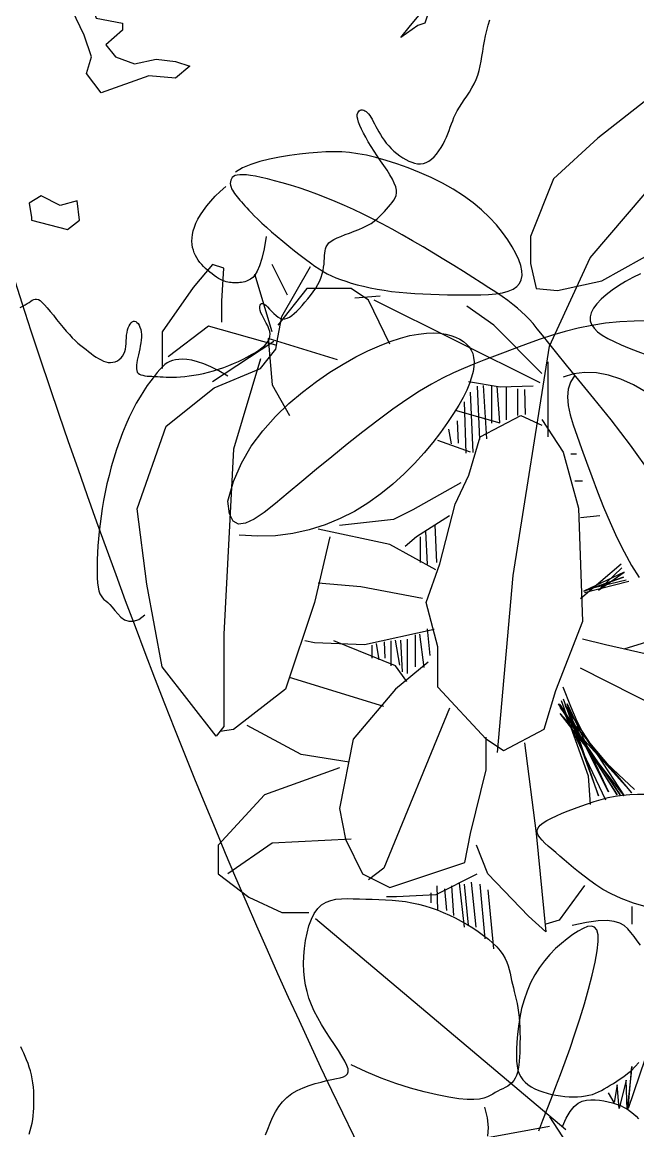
# Model space of a CAD drawing. Header units: metres. Extents: x 10 to 239, y 2 to 253.
# Drawn here: x 95.51 to 98.95, y 47.15 to 53.35 of the extents above; entities that cross this region are included whole.
import ezdxf

# ---------------------------------------------------------------- set-up
doc = ezdxf.new("R2010")
doc.units = ezdxf.units.M
doc.header["$MEASUREMENT"] = 0
doc.layers.add('1', color=7, linetype='Continuous')
doc.layers.add('cot200', color=9, linetype='Continuous')
doc.layers.add('bloques ARBOLES', color=7, linetype='Continuous', true_color=0xb8d897)

# ---------------------------------------------------------------- blocks, each defined once
blk = doc.blocks.new('ARB5')
for points in [[(955, 3367), (926, 3351), (899, 3335), (874, 3319), (852, 3305), (832, 3291), (814, 3280), (796, 3271), (779, 3266), (762, 3266), (742, 3272), (721, 3284), (696, 3305), (668, 3334), (636, 3370), (601, 3412), (565, 3457), (527, 3505), (489, 3553), (451, 3601), (413, 3645), (376, 3685), (341, 3722), (307, 3755), (274, 3785), (241, 3813), (210, 3838), (179, 3863), (148, 3886), (119, 3909), (89, 3930), (60, 3951), (31, 3969), (2, 3985), (-26, 3998), (-55, 4008), (-83, 4014), (-111, 4015), (-139, 4012), (-166, 4005), (-191, 3994), (-214, 3979), (-235, 3961), (-253, 3939), (-267, 3914), (-278, 3886), (-285, 3856), (-290, 3824), (-293, 3790), (-295, 3757), (-298, 3723), (-300, 3690), (-305, 3659), (-311, 3630), (-319, 3604), (-329, 3581), (-341, 3561), (-353, 3545), (-367, 3534), (-380, 3528), (-394, 3527), (-409, 3531), (-422, 3541), (-435, 3556), (-447, 3575), (-457, 3597), (-466, 3623), (-471, 3652), (-475, 3683), (-475, 3715), (-473, 3750), (-468, 3784), (-462, 3820), (-455, 3855), (-448, 3890), (-440, 3924), (-432, 3957), (-426, 3988), (-420, 4017), (-417, 4044), (-415, 4068), (-416, 4091), (-420, 4110), (-426, 4127), (-437, 4141), (-451, 4152), (-469, 4160), (-490, 4166), (-514, 4171), (-541, 4174), (-569, 4176), (-599, 4177), (-631, 4179), (-663, 4181), (-696, 4183), (-731, 4185), (-768, 4187), (-807, 4187), (-848, 4187), (-891, 4186), (-937, 4184), (-987, 4179), (-1039, 4173), (-1093, 4165), (-1149, 4155), (-1207, 4143), (-1266, 4128), (-1326, 4112), (-1386, 4094), (-1446, 4073), (-1506, 4051), (-1564, 4027), (-1621, 4002), (-1675, 3976), (-1727, 3949), (-1776, 3922), (-1820, 3895), (-1860, 3869), (-1896, 3843), (-1927, 3817), (-1952, 3790), (-1972, 3763), (-1986, 3736), (-1993, 3708), (-1995, 3678), (-1990, 3647), (-1980, 3616), (-1966, 3583), (-1949, 3551), (-1932, 3519), (-1915, 3487), (-1899, 3457), (-1886, 3428), (-1878, 3400), (-1874, 3376), (-1873, 3354), (-1877, 3337), (-1884, 3324), (-1894, 3317), (-1908, 3317), (-1924, 3324), (-1943, 3338), (-1964, 3358), (-1987, 3383), (-2012, 3409), (-2038, 3435), (-2064, 3459), (-2091, 3480), (-2118, 3494), (-2144, 3501), (-2170, 3500), (-2197, 3493), (-2223, 3479), (-2251, 3460), (-2279, 3436), (-2309, 3408), (-2340, 3376), (-2372, 3341), (-2406, 3303), (-2439, 3263), (-2472, 3222), (-2504, 3179), (-2533, 3136), (-2559, 3093), (-2580, 3050), (-2597, 3008), (-2610, 2967), (-2620, 2927), (-2626, 2888), (-2631, 2852), (-2633, 2817), (-2635, 2783), (-2637, 2752), (-2639, 2723), (-2643, 2696), (-2649, 2671), (-2658, 2647), (-2671, 2625), (-2689, 2603), (-2714, 2583), (-2746, 2563), (-2785, 2544), (-2830, 2525), (-2880, 2505), (-2933, 2486), (-2988, 2465), (-3042, 2444), (-3094, 2422), (-3142, 2398), (-3186, 2372), (-3224, 2345), (-3259, 2317), (-3290, 2288), (-3319, 2260), (-3345, 2231), (-3369, 2203), (-3392, 2176), (-3415, 2150), (-3436, 2124), (-3455, 2098), (-3470, 2072), (-3481, 2043), (-3487, 2012), (-3486, 1978), (-3477, 1939), (-3461, 1896), (-3438, 1849), (-3408, 1799), (-3375, 1745), (-3338, 1690), (-3299, 1633), (-3260, 1576), (-3222, 1519), (-3186, 1463), (-3153, 1408), (-3123, 1355), (-3096, 1305), (-3072, 1258), (-3053, 1215), (-3039, 1176), (-3029, 1141), (-3024, 1112), (-3024, 1088), (-3029, 1068), (-3036, 1053), (-3046, 1042), (-3058, 1035), (-3071, 1032), (-3085, 1032), (-3100, 1036), (-3114, 1042), (-3128, 1051), (-3142, 1064), (-3156, 1079), (-3170, 1097), (-3185, 1118), (-3199, 1141), (-3213, 1167), (-3228, 1195), (-3243, 1226), (-3259, 1257), (-3277, 1290), (-3296, 1324), (-3317, 1358), (-3340, 1391), (-3366, 1425), (-3395, 1457), (-3425, 1489), (-3457, 1519), (-3491, 1547), (-3525, 1573), (-3560, 1597), (-3595, 1618), (-3631, 1636), (-3666, 1650), (-3701, 1661), (-3736, 1667), (-3770, 1668), (-3804, 1663), (-3837, 1653), (-3869, 1637), (-3901, 1614), (-3931, 1586), (-3960, 1553), (-3987, 1517), (-4013, 1477), (-4036, 1436), (-4058, 1395), (-4077, 1354), (-4093, 1314), (-4108, 1274), (-4122, 1236), (-4135, 1198), (-4150, 1160), (-4165, 1121), (-4183, 1082), (-4204, 1042), (-4229, 1000), (-4257, 958), (-4287, 914), (-4317, 868), (-4347, 821), (-4376, 773), (-4403, 724), (-4426, 673), (-4445, 621), (-4461, 568), (-4474, 513), (-4485, 457), (-4494, 400), (-4504, 341), (-4514, 281), (-4525, 220), (-4539, 157), (-4554, 94), (-4570, 30), (-4587, -33)], [(-2940, -4400), (-2954, -4443), (-2966, -4486), (-2975, -4528), (-2982, -4571), (-2987, -4615), (-2991, -4661), (-2994, -4707), (-2996, -4756), (-2997, -4805), (-2996, -4855), (-2994, -4905), (-2990, -4955), (-2985, -5004), (-2977, -5053), (-2967, -5100), (-2955, -5146), (-2942, -5190), (-2927, -5233), (-2911, -5275), (-2894, -5316), (-2877, -5355), (-2859, -5393), (-2841, -5429)]]:
    blk.add_lwpolyline(points)
for points in [[(824, 2332), (399, 2445), (257, 2332), (285, 2105), (484, 2162), (710, 2048), (852, 2133), (824, 2303)], [(-564, 631), (2, 829), (172, 602), (115, 404), (200, 149), (484, -446), (314, -418), (144, -305), (59, -50), (-253, 7), (-253, 92), (-55, 262), (-168, 404), (-394, 489), (-649, 432), (-876, 461), (-1046, 517), (-876, 659)], [(-3907, -248), (-3822, 7), (-3737, 36), (-3539, 177), (-3652, 36), (-3794, -135), (-3624, -333), (-3737, -361)]]:
    blk.add_lwpolyline(points, close=True)
blk = doc.blocks.new('A$C6F4E7DED')
for p, q in [((1171.5, 2134), (1251.4, 2071.3)), ((1262.8, 1894.6), (1111.6, 2071.3)), ((1251.4, 2071.3), (1317, 2011.5)), ((1618.7, 2050.1), (1630.4, 2051.1)), ((1630.4, 2051.1), (1642, 2051.4)), ((1642, 2051.4), (1653.8, 2051.1)), ((1653.8, 2051.1), (1666, 2050.4)), ((1548.8, 2033.5), (1564.8, 2038.6)), ((1564.8, 2038.6), (1579.9, 2042.8)), ((1579.9, 2042.8), (1593.7, 2046.1)), ((1593.7, 2046.1), (1606.5, 2048.5)), ((1606.5, 2048.5), (1618.7, 2050.1)), ((1666, 2050.4), (1679, 2049.2)), ((1679, 2049.2), (1692.9, 2047.7)), ((1692.9, 2047.7), (1707.5, 2045.8)), ((1707.5, 2045.8), (1722.4, 2043.4)), ((1722.4, 2043.4), (1737.1, 2040.4)), ((1737.1, 2040.4), (1751.4, 2036.8)), ((1751.4, 2036.8), (1764.8, 2032.5)), ((1498.1, 2013.2), (1515.2, 2020.8)), ((1515.2, 2020.8), (1532.2, 2027.5)), ((1532.2, 2027.5), (1548.8, 2033.5)), ((1764.8, 2032.5), (1777, 2027.4)), ((1777, 2027.4), (1787.6, 2021.4)), ((1317, 2011.5), (1351.2, 1926)), ((1465.3, 1995.9), (1481.4, 2004.9)), ((1481.4, 2004.9), (1498.1, 2013.2)), ((1693.5, 1997.8), (1706.2, 2001.8)), ((1706.2, 2001.8), (1718.3, 2005.3)), ((1718.3, 2005.3), (1729.6, 2008.5)), ((1729.6, 2008.5), (1740.1, 2011.1)), ((1740.1, 2011.1), (1749.6, 2013.3)), ((1749.6, 2013.3), (1757.9, 2015.1)), ((1757.9, 2015.1), (1765.2, 2016.3)), ((1765.2, 2016.3), (1771.4, 2017.1)), ((1771.4, 2017.1), (1776.8, 2017.4)), ((1776.8, 2017.4), (1781.3, 2017.4)), ((1781.3, 2017.4), (1785, 2016.9)), ((1785, 2016.9), (1788, 2016)), ((1788, 2016), (1790.5, 2014.8)), ((1790.5, 2014.8), (1792.3, 2013.2)), ((1792.3, 2013.2), (1793.7, 2011.3)), ((1793.7, 2011.3), (1794.6, 2009.1)), ((1794.9, 2001.8), (1794.2, 1999.2)), ((1794.6, 2009.1), (1795.1, 2006.8)), ((1795.2, 2004.3), (1794.9, 2001.8)), ((1795.1, 2006.8), (1795.2, 2004.3)), ((1436.1, 1976), (1450.1, 1986.3)), ((1450.1, 1986.3), (1465.3, 1995.9)), ((1653.5, 1983.4), (1667.1, 1988.6)), ((1667.1, 1988.6), (1680.4, 1993.4)), ((1680.4, 1993.4), (1693.5, 1997.8)), ((1787.2, 1987.2), (1785.2, 1984.8)), ((1789, 1989.5), (1787.2, 1987.2)), ((1790.7, 1991.9), (1789, 1989.5)), ((1792.1, 1994.3), (1790.7, 1991.9)), ((1793.3, 1996.7), (1792.1, 1994.3)), ((1794.2, 1999.2), (1793.3, 1996.7)), ((1810, 1992.7), (1801.9, 2000.1)), ((1817.4, 1985.4), (1810, 1992.7)), ((1824, 1978.3), (1817.4, 1985.4)), ((1423.3, 1965.3), (1436.1, 1976)), ((1612.7, 1965.7), (1626.4, 1972)), ((1626.4, 1972), (1640, 1977.9)), ((1640, 1977.9), (1653.5, 1983.4)), ((1773.7, 1971.5), (1770.9, 1968.3)), ((1776.2, 1974.5), (1773.7, 1971.5)), ((1778.6, 1977.2), (1776.2, 1974.5)), ((1780.9, 1979.9), (1778.6, 1977.2)), ((1783.1, 1982.4), (1780.9, 1979.9)), ((1785.2, 1984.8), (1783.1, 1982.4)), ((1829.9, 1971.4), (1824, 1978.3)), ((1835, 1964.6), (1829.9, 1971.4)), ((1401.5, 1943.2), (1411.8, 1954.3)), ((1411.8, 1954.3), (1423.3, 1965.3)), ((1584.8, 1952), (1598.8, 1959.1)), ((1598.8, 1959.1), (1612.7, 1965.7)), ((1759.7, 1956.4), (1754.6, 1951.5)), ((1764, 1960.8), (1759.7, 1956.4)), ((1767.7, 1964.8), (1764, 1960.8)), ((1770.9, 1968.3), (1767.7, 1964.8)), ((1839.4, 1958.1), (1835, 1964.6)), ((1843.1, 1951.8), (1839.4, 1958.1)), ((1392.5, 1932.1), (1401.5, 1943.2)), ((1540.9, 1928.3), (1555.8, 1936.7)), ((1555.8, 1936.7), (1570.5, 1944.5)), ((1570.5, 1944.5), (1584.8, 1952)), ((1741.7, 1939.7), (1734.1, 1933)), ((1748.6, 1945.9), (1741.7, 1939.7)), ((1754.6, 1951.5), (1748.6, 1945.9)), ((1846.1, 1945.7), (1843.1, 1951.8)), ((1848.4, 1939.8), (1846.1, 1945.7)), ((1850.1, 1934.2), (1848.4, 1939.8)), ((1245.7, 1860.4), (1123, 1928.8)), ((1351.2, 1926), (1351.2, 1886.1)), ((1378, 1910.7), (1384.6, 1921.2)), ((1384.6, 1921.2), (1392.5, 1932.1)), ((1525.6, 1919.6), (1540.9, 1928.3)), ((1725.9, 1926), (1717.4, 1918.9)), ((1734.1, 1933), (1725.9, 1926)), ((1742, 1926), (1745.2, 1907.8)), ((1851.3, 1928.9), (1850.1, 1934.2)), ((1851.9, 1923.8), (1851.3, 1928.9)), ((1852, 1918.9), (1851.9, 1923.8)), ((1372.6, 1900.8), (1378, 1910.7)), ((1494.5, 1901.3), (1510, 1910.5)), ((1510, 1910.5), (1525.6, 1919.6)), ((1700.1, 1904.8), (1691.8, 1898.3)), ((1708.7, 1911.8), (1700.1, 1904.8)), ((1717.4, 1918.9), (1708.7, 1911.8)), ((1745.2, 1907.8), (1748.6, 1893.5)), ((1848.5, 1901.6), (1849.9, 1905.6)), ((1849.9, 1905.6), (1851, 1909.8)), ((1851, 1909.8), (1851.7, 1914.2)), ((1851.7, 1914.2), (1852, 1918.9)), ((1322.7, 1763.5), (1262.8, 1894.6)), ((1365.4, 1883), (1368.4, 1891.5)), ((1368.4, 1891.5), (1372.6, 1900.8)), ((1464.3, 1882.9), (1479.2, 1892)), ((1479.2, 1892), (1494.5, 1901.3)), ((1676.8, 1886.9), (1670.2, 1882.1)), ((1684, 1892.2), (1676.8, 1886.9)), ((1691.8, 1898.3), (1684, 1892.2)), ((1748.6, 1893.5), (1752, 1882.6)), ((1837.6, 1884.4), (1840.2, 1887.5)), ((1840.2, 1887.5), (1842.6, 1890.8)), ((1842.6, 1890.8), (1844.8, 1894.2)), ((1844.8, 1894.2), (1846.8, 1897.8)), ((1846.8, 1897.8), (1848.5, 1901.6)), ((1188.1, 1870.5), (1199.5, 1865.1)), ((1351.2, 1886.1), (1342.6, 1849)), ((1363.5, 1868.2), (1363.8, 1875.2)), ((1363.8, 1875.2), (1365.4, 1883)), ((1436.5, 1865.5), (1450, 1874)), ((1450, 1874), (1464.3, 1882.9)), ((1651.8, 1870.9), (1645.7, 1867.8)), ((1657.9, 1874.2), (1651.8, 1870.9)), ((1663.9, 1878), (1657.9, 1874.2)), ((1670.2, 1882.1), (1663.9, 1878)), ((1719.1, 1807.7), (1676.4, 1881.8)), ((1710.6, 1839), (1733.4, 1884.6)), ((1733.4, 1784.9), (1759.1, 1870.4)), ((1752, 1882.6), (1755.4, 1874.6)), ((1755.4, 1874.6), (1758.8, 1868.9)), ((1804.7, 1878.9), (1821.8, 1884.6)), ((1807.6, 1830.5), (1804.7, 1878.9)), ((1819, 1868.1), (1822.3, 1870.5)), ((1821.8, 1884.6), (1850.4, 1850.4)), ((1822.3, 1870.5), (1825.5, 1873)), ((1825.5, 1873), (1828.7, 1875.7)), ((1828.7, 1875.7), (1831.8, 1878.5)), ((1831.8, 1878.5), (1834.8, 1881.4)), ((1834.8, 1881.4), (1837.6, 1884.4)), ((1199.5, 1865.1), (1210.5, 1859.2)), ((1210.5, 1859.2), (1220.9, 1853)), ((1311.3, 1846.2), (1245.7, 1860.4)), ((1364.6, 1861.9), (1363.5, 1868.2)), ((1367.2, 1856.5), (1364.6, 1861.9)), ((1371.3, 1851.9), (1367.2, 1856.5)), ((1412.6, 1850.2), (1423.9, 1857.6)), ((1423.9, 1857.6), (1436.5, 1865.5)), ((1607.4, 1854.6), (1598.1, 1852.3)), ((1616.3, 1857.1), (1607.4, 1854.6)), ((1624.5, 1859.7), (1616.3, 1857.1)), ((1632.2, 1862.3), (1624.5, 1859.7)), ((1639.2, 1865), (1632.2, 1862.3)), ((1645.7, 1867.8), (1639.2, 1865)), ((1758.8, 1868.9), (1762.1, 1865.2)), ((1762.1, 1865.2), (1765.3, 1862.7)), ((1765.3, 1862.7), (1768.4, 1861.1)), ((1768.4, 1861.1), (1771.2, 1860)), ((1771.2, 1860), (1773.9, 1859.1)), ((1773.9, 1859.1), (1776.4, 1858.4)), ((1776.4, 1858.4), (1778.8, 1858)), ((1778.8, 1858), (1781.1, 1857.8)), ((1781.1, 1857.8), (1783.3, 1857.6)), ((1783.3, 1857.6), (1785.5, 1857.6)), ((1785.5, 1857.6), (1787.6, 1857.6)), ((1787.6, 1857.6), (1789.7, 1857.6)), ((1789.7, 1857.6), (1791.9, 1857.6)), ((1791.9, 1857.6), (1794.1, 1857.8)), ((1794.1, 1857.8), (1796.4, 1858)), ((1796.4, 1858), (1798.8, 1858.4)), ((1798.8, 1858.4), (1801.2, 1859)), ((1801.2, 1859), (1803.9, 1859.8)), ((1803.9, 1859.8), (1806.6, 1860.9)), ((1806.6, 1860.9), (1809.6, 1862.3)), ((1809.6, 1862.3), (1812.6, 1864)), ((1812.6, 1864), (1815.8, 1865.9)), ((1815.8, 1865.9), (1819, 1868.1)), ((1220.9, 1853), (1230.4, 1846.5)), ((1230.4, 1846.5), (1239.1, 1839.8)), ((1239.1, 1839.8), (1246.6, 1833.1)), ((1342.6, 1849), (1311.3, 1846.2)), ((1376.9, 1848.1), (1371.3, 1851.9)), ((1384.1, 1845.1), (1376.9, 1848.1)), ((1392.6, 1842.8), (1384.1, 1845.1)), ((1402.4, 1841.3), (1392.6, 1842.8)), ((1393.1, 1837.1), (1402.3, 1843.4)), ((1402.3, 1843.4), (1412.6, 1850.2)), ((1413.1, 1840.2), (1402.4, 1841.3)), ((1424.6, 1839.6), (1413.1, 1840.2)), ((1436.6, 1839.4), (1424.6, 1839.6)), ((1449, 1839.4), (1436.6, 1839.4)), ((1461.5, 1839.5), (1449, 1839.4)), ((1473.9, 1839.7), (1461.5, 1839.5)), ((1486.2, 1840), (1473.9, 1839.7)), ((1498.4, 1840.4), (1486.2, 1840)), ((1510.5, 1840.9), (1498.4, 1840.4)), ((1522.3, 1841.5), (1510.5, 1840.9)), ((1534, 1842.4), (1522.3, 1841.5)), ((1545.4, 1843.4), (1534, 1842.4)), ((1556.6, 1844.7), (1545.4, 1843.4)), ((1567.5, 1846.3), (1556.6, 1844.7)), ((1578.1, 1848.1), (1567.5, 1846.3)), ((1573.7, 1837.6), (1610.8, 1834.8)), ((1588.3, 1850.1), (1578.1, 1848.1)), ((1598.1, 1852.3), (1588.3, 1850.1)), ((1590.8, 1831.9), (1616.5, 1849)), ((1616.5, 1849), (1682.1, 1849)), ((1682.1, 1849), (1724.9, 1794.9)), ((1850.4, 1850.4), (1896, 1784.9)), ((1246.6, 1833.1), (1252.9, 1826.3)), ((1252.9, 1826.3), (1257.8, 1819.7)), ((1336.9, 1709.4), (1582.2, 1831.9)), ((1370.3, 1820), (1377.2, 1825.5)), ((1377.2, 1825.5), (1384.7, 1831.2)), ((1384.7, 1831.2), (1393.1, 1837.1)), ((1405.4, 1794.6), (1445.3, 1823.1)), ((1559.4, 1766.4), (1590.8, 1831.9)), ((1807.6, 1799.1), (1807.6, 1830.5)), ((1257.8, 1819.7), (1261.2, 1813.2)), ((1261.2, 1813.2), (1262.8, 1806.9)), ((1262.8, 1806.9), (1262.6, 1801.1)), ((1352.9, 1803.4), (1358.3, 1809.1)), ((1358.3, 1809.1), (1364.1, 1814.6)), ((1364.1, 1814.6), (1370.3, 1820)), ((1724.9, 1776.3), (1719.1, 1807.7)), ((1175.2, 1801), (1197.5, 1800.7)), ((1197.5, 1800.7), (1219, 1799.6)), ((1219, 1799.6), (1240, 1797.5)), ((1240, 1797.5), (1260.4, 1794.4)), ((1256.9, 1790.2), (1251.7, 1785)), ((1260.6, 1795.5), (1256.9, 1790.2)), ((1260.4, 1794.4), (1280.3, 1790.4)), ((1262.6, 1801.1), (1260.6, 1795.5)), ((1280.3, 1790.4), (1299.7, 1785.5)), ((1333.5, 1780), (1341.1, 1789.4)), ((1334.1, 1723.4), (1405.4, 1794.6)), ((1341.1, 1789.4), (1347.3, 1797.1)), ((1347.3, 1797.1), (1352.9, 1803.4)), ((1727.7, 1764.9), (1827.5, 1793.4)), ((1827.5, 1793.4), (1887.4, 1747.8)), ((1236.8, 1775.2), (1227.3, 1770.4)), ((1244.9, 1780.1), (1236.8, 1775.2)), ((1251.7, 1785), (1244.9, 1780.1)), ((1299.7, 1785.5), (1318.6, 1780)), ((1318.6, 1780), (1336.9, 1774.1)), ((1324.1, 1768.2), (1333.5, 1780)), ((1336.9, 1774.1), (1354.7, 1767.8)), ((1455.8, 1774), (1450.4, 1770.6)), ((1461.9, 1777), (1455.8, 1774)), ((1468.7, 1779.5), (1461.9, 1777)), ((1476.4, 1781.5), (1468.7, 1779.5)), ((1485, 1782.8), (1476.4, 1781.5)), ((1494.5, 1783.4), (1485, 1782.8)), ((1505.1, 1783), (1494.5, 1783.4)), ((1516.7, 1781.6), (1505.1, 1783)), ((1529.5, 1779.2), (1516.7, 1781.6)), ((1543.4, 1775.6), (1529.5, 1779.2)), ((1558.5, 1770.7), (1543.4, 1775.6)), ((1636.4, 1743.6), (1739.1, 1774.9)), ((1727.7, 1759.2), (1724.9, 1776.3)), ((1739.1, 1774.9), (1733.4, 1706.5)), ((1896, 1784.9), (1896, 1730.7)), ((1192.2, 1755.9), (1178.8, 1751)), ((1204.9, 1760.8), (1192.2, 1755.9)), ((1216.7, 1765.6), (1204.9, 1760.8)), ((1227.3, 1770.4), (1216.7, 1765.6)), ((1312.3, 1753.5), (1324.1, 1768.2)), ((1376.9, 1424.4), (1322.7, 1763.5)), ((1354.7, 1767.8), (1371.8, 1761.4)), ((1371.8, 1761.4), (1388.5, 1755)), ((1438.9, 1757.9), (1436.6, 1752.7)), ((1442, 1762.6), (1438.9, 1757.9)), ((1445.8, 1766.8), (1442, 1762.6)), ((1450.4, 1770.6), (1445.8, 1766.8)), ((1574.6, 1764.4), (1558.5, 1770.7)), ((1591.7, 1756.8), (1574.6, 1764.4)), ((1609.6, 1747.8), (1591.7, 1756.8)), ((1750.5, 1730.7), (1727.7, 1759.2)), ((1730.6, 1770.6), (1821.8, 1710.8)), ((1297.6, 1735.4), (1312.3, 1753.5)), ((1325.5, 1740.4), (1325.5, 1629.3)), ((1388.5, 1755), (1404.4, 1748.8)), ((1404.4, 1748.8), (1419.9, 1742.9)), ((1419.9, 1742.9), (1435, 1737)), ((1435.2, 1746.9), (1434.6, 1740.6)), ((1434.6, 1740.6), (1434.9, 1733.6)), ((1436.6, 1752.7), (1435.2, 1746.9)), ((1628.3, 1737.2), (1609.6, 1747.8)), ((1750.5, 1745), (1790.5, 1611)), ((1834.5, 1737.4), (1843.9, 1740.6)), ((1843.9, 1740.6), (1852.2, 1742.7)), ((1852.2, 1742.7), (1859.5, 1743.8)), ((1859.5, 1743.8), (1865.9, 1744.2)), ((1865.9, 1744.2), (1871.5, 1744)), ((1871.5, 1744), (1876.4, 1743.5)), ((1876.4, 1743.5), (1880.8, 1742.5)), ((1880.8, 1742.5), (1884.8, 1741.1)), ((1884.8, 1741.1), (1888.5, 1739.1)), ((1235.8, 1720.7), (1253.6, 1724.1)), ((1253.6, 1724.1), (1270.8, 1724.7)), ((1270.8, 1724.7), (1287.2, 1722.6)), ((1279.4, 1713.2), (1297.6, 1735.4)), ((1434.9, 1733.6), (1436, 1726)), ((1435, 1737), (1450, 1730.8)), ((1436, 1726), (1438.2, 1717.6)), ((1450, 1730.8), (1465.2, 1724)), ((1465.2, 1724), (1481, 1716.4)), ((1647.8, 1725.1), (1628.3, 1737.2)), ((1667.8, 1711.3), (1647.8, 1725.1)), ((1819, 1702.2), (1750.5, 1730.7)), ((1799, 1719.3), (1812.2, 1727)), ((1812.2, 1727), (1824, 1733)), ((1824, 1733), (1834.5, 1737.4)), ((1888.5, 1739.1), (1892.1, 1736.5)), ((1892.1, 1736.5), (1895.7, 1733.3)), ((1895.7, 1733.3), (1899.5, 1729.3)), ((1899.5, 1729.3), (1903.6, 1724.6)), ((1903.6, 1724.6), (1908.1, 1719)), ((1180, 1695.6), (1198.8, 1706.4)), ((1198.8, 1706.4), (1217.5, 1714.8)), ((1217.5, 1714.8), (1235.8, 1720.7)), ((1257.3, 1686.4), (1279.4, 1713.2)), ((1285.6, 1720.5), (1291.7, 1710.6)), ((1287.2, 1722.6), (1302.7, 1717.7)), ((1291.7, 1710.6), (1295.1, 1700)), ((1395.7, 1703.1), (1442.9, 1710.7)), ((1438.2, 1717.6), (1441.3, 1708.5)), ((1441.3, 1708.5), (1445.4, 1698.6)), ((1481, 1716.4), (1497.6, 1707.4)), ((1497.6, 1707.4), (1515.2, 1697)), ((1688.3, 1695.8), (1667.8, 1711.3)), ((1733.4, 1706.5), (1707.7, 1660.9)), ((1908.1, 1719), (1912.9, 1712.6)), ((1912.9, 1712.6), (1918.1, 1705.4)), ((1295.1, 1700), (1296.1, 1688.5)), ((1347.3, 1704.4), (1395.7, 1703.1)), ((1360, 1699.3), (1358.8, 1662.3)), ((1370.2, 1700.5), (1370.2, 1661.1)), ((1386.8, 1703.1), (1386.8, 1654.7)), ((1400.8, 1704.4), (1397, 1650.9)), ((1408.5, 1705.6), (1408.5, 1649.6)), ((1421.2, 1705.6), (1416.1, 1626.7)), ((1430.1, 1704.4), (1426.3, 1625.4)), ((1440.3, 1695.5), (1436.5, 1606.3)), ((1445.4, 1698.6), (1450.7, 1687.9)), ((1515.2, 1697), (1534.2, 1684.7)), ((1708.8, 1678.6), (1688.3, 1695.8)), ((1890.3, 1645.2), (1819, 1702.2)), ((1918.1, 1705.4), (1923.4, 1697.4)), ((1923.4, 1697.4), (1928.8, 1688.7)), ((1231.7, 1654.5), (1257.3, 1686.4)), ((1295.1, 1676), (1292.2, 1662.2)), ((1296.1, 1688.5), (1295.1, 1676)), ((1449.2, 1681.4), (1446.7, 1605.1)), ((1450.7, 1687.9), (1457.2, 1676.4)), ((1457.2, 1676.4), (1464.9, 1663.9)), ((1534.2, 1684.7), (1554.8, 1670.3)), ((1728.6, 1659.5), (1708.8, 1678.6)), ((1928.8, 1688.7), (1934.3, 1679.3)), ((1934.3, 1679.3), (1939.7, 1669.3)), ((1292.2, 1662.2), (1287.8, 1647.2)), ((1365.5, 1660.9), (1334.1, 1646.7)), ((1425.4, 1629.6), (1365.5, 1660.9)), ((1395.7, 1649.6), (1462, 1668.7)), ((1464.9, 1663.9), (1473.9, 1650.5)), ((1554.8, 1670.3), (1576.5, 1654.2)), ((1747.3, 1638.5), (1728.6, 1659.5)), ((1939.7, 1669.3), (1945, 1658.5)), ((1945, 1658.5), (1950, 1647.2)), ((1203.2, 1617.1), (1231.7, 1654.5)), ((1287.8, 1647.2), (1282.2, 1630.5)), ((1334.1, 1655.2), (1302.7, 1606.8)), ((1459.4, 1653.4), (1458.2, 1620.3)), ((1472.2, 1640.7), (1468.4, 1619.1)), ((1473.9, 1650.5), (1484.1, 1636.1)), ((1576.5, 1654.2), (1599.1, 1636.8)), ((1933.1, 1522.7), (1890.3, 1645.2)), ((1950, 1647.2), (1954.8, 1635.4)), ((1282.2, 1630.5), (1275.6, 1612.2)), ((1442.5, 1572.6), (1425.4, 1629.6)), ((1484.1, 1636.1), (1495.7, 1621.1)), ((1599.1, 1636.8), (1622.1, 1618.6)), ((1764.3, 1615.6), (1747.3, 1638.5)), ((1954.8, 1635.4), (1959.4, 1623.1)), ((1172.2, 1573.6), (1203.2, 1617.1)), ((1275.6, 1612.2), (1268.3, 1592.1)), ((1439.6, 1606.8), (1488.1, 1623.9)), ((1495.7, 1621.1), (1508.6, 1605.6)), ((1622.1, 1618.6), (1645.1, 1600)), ((1778.9, 1590.6), (1764.3, 1615.6)), ((1790.5, 1611), (1804.7, 1337.5)), ((1959.4, 1623.1), (1963.7, 1610.6)), ((1963.7, 1610.6), (1967.7, 1597.9)), ((1268.3, 1592.1), (1260.4, 1570.6)), ((1302.7, 1606.8), (1279.9, 1524.1)), ((1282.8, 1603.7), (1291.3, 1603.7)), ((1508.6, 1605.6), (1522.8, 1590)), ((1645.1, 1600), (1667.6, 1581.5)), ((1967.7, 1597.9), (1971.4, 1585.1)), ((1522.8, 1590), (1538.2, 1574.5)), ((1667.6, 1581.5), (1689.3, 1563.5)), ((1790.7, 1563.4), (1778.9, 1590.6)), ((1971.4, 1585.1), (1974.7, 1572.3)), ((1260.4, 1570.6), (1251.9, 1548.2)), ((1274.2, 1563.8), (1285.6, 1563.8)), ((1462.4, 1529.8), (1442.5, 1572.6)), ((1453.9, 1561.2), (1525.2, 1521.3)), ((1538.2, 1574.5), (1554.8, 1559.4)), ((1554.8, 1559.4), (1572.6, 1545)), ((1689.3, 1563.5), (1709.6, 1546.5)), ((1799, 1534.1), (1790.7, 1563.4)), ((1974.7, 1572.3), (1977.8, 1559.8)), ((1977.8, 1559.8), (1980.4, 1547.4)), ((1251.9, 1548.2), (1242.8, 1525.4)), ((1572.6, 1545), (1591.5, 1531.5)), ((1709.6, 1546.5), (1728.4, 1530.9)), ((1980.4, 1547.4), (1982.8, 1535.3)), ((1485.3, 1441.5), (1462.4, 1529.8)), ((1591.5, 1531.5), (1611.6, 1519.2)), ((1728.4, 1530.9), (1745.3, 1517.7)), ((1796.5, 1515.7), (1799, 1534.1)), ((1982.8, 1535.3), (1984.8, 1523.5)), ((1242.8, 1525.4), (1233.2, 1502.6)), ((1248.5, 1512.5), (1277, 1509.6)), ((1279.9, 1524.1), (1274.2, 1356)), ((1471, 1512.7), (1519.5, 1481.4)), ((1525.2, 1521.3), (1553.7, 1507)), ((1611.6, 1519.2), (1632.8, 1508.4)), ((1745.3, 1517.7), (1760.1, 1507.6)), ((1791.2, 1504.6), (1796.5, 1515.7)), ((1918.8, 1411.6), (1933.1, 1522.7)), ((1984.8, 1523.5), (1986.5, 1512)), ((1986.5, 1512), (1988, 1500.6)), ((1233.2, 1502.6), (1223.1, 1480.3)), ((1492.6, 1499.4), (1490, 1443.3)), ((1553.7, 1507), (1633.6, 1498.5)), ((1632.8, 1508.4), (1655.1, 1499.2)), ((1655.1, 1499.2), (1678.4, 1491.7)), ((1760.1, 1507.6), (1772.9, 1501.5)), ((1772.9, 1501.5), (1783.3, 1500.2)), ((1783.3, 1500.2), (1791.2, 1504.6)), ((1988, 1500.6), (1989.3, 1489.6)), ((1223.1, 1480.3), (1212.5, 1459.1)), ((1506.6, 1489.2), (1504, 1440.8)), ((1514.2, 1481.5), (1514.2, 1443.3)), ((1519.5, 1481.4), (1536.6, 1467.1)), ((1559.4, 1470), (1665, 1492.8)), ((1647.8, 1481.4), (1670.7, 1384.5)), ((1678.4, 1491.7), (1702.8, 1486.3)), ((1702.8, 1486.3), (1728.2, 1483.2)), ((1728.2, 1483.2), (1754.6, 1482.4)), ((1754.6, 1482.4), (1781.9, 1484.2)), ((1989.3, 1489.6), (1990.3, 1478.7)), ((1990.3, 1478.7), (1991.1, 1468.1)), ((1491, 1432.9), (1559.4, 1470)), ((1991.1, 1468.1), (1991.7, 1457.7)), ((1212.5, 1459.1), (1201.5, 1439.3)), ((1991.7, 1457.7), (1992.1, 1447.7)), ((1992.1, 1447.7), (1992.3, 1438.1)), ((1201.5, 1439.3), (1190.1, 1421.4)), ((1250.4, 1402.6), (1212.2, 1429.3)), ((1212.2, 1429.3), (1272.1, 1401.3)), ((1216, 1435.7), (1250.4, 1402.6)), ((1217.1, 1441.2), (1277, 1389.9)), ((1505.2, 1384.5), (1485.3, 1441.5)), ((1992.3, 1429.1), (1992.1, 1420.9)), ((1992.3, 1438.1), (1992.3, 1429.1)), ((1205.7, 1415.6), (1271.3, 1398.5)), ((1256.8, 1406.4), (1209.7, 1417.9)), ((1272.1, 1401.3), (1213.5, 1421.7)), ((1213.5, 1421.7), (1256.8, 1406.4)), ((1399.7, 1162.2), (1376.9, 1424.4)), ((1602.2, 1407.3), (1665, 1413)), ((1896, 1289), (1918.8, 1411.6)), ((1991.5, 1413.4), (1990.7, 1407)), ((1992.1, 1420.9), (1991.5, 1413.4)), ((1510.9, 1390.2), (1602.2, 1407.3)), ((1988.2, 1397.3), (1986.5, 1394)), ((1989.6, 1401.6), (1988.2, 1397.3)), ((1990.7, 1407), (1989.6, 1401.6)), ((1488.1, 1318.9), (1505.2, 1384.5)), ((1670.7, 1384.5), (1713.4, 1256.2)), ((1973.4, 1381.2), (1969.9, 1377.4)), ((1976.6, 1384.2), (1973.4, 1381.2)), ((1979.6, 1386.7), (1976.6, 1384.2)), ((1982.2, 1388.9), (1979.6, 1386.7)), ((1984.5, 1391.3), (1982.2, 1388.9)), ((1986.5, 1394), (1984.5, 1391.3)), ((1930.7, 1359.4), (1921.7, 1366)), ((1957.1, 1362.7), (1951.8, 1358.8)), ((1961.9, 1367.6), (1957.1, 1362.7)), ((1966.1, 1372.7), (1961.9, 1367.6)), ((1969.9, 1377.4), (1966.1, 1372.7)), ((1274.2, 1356), (1314.1, 1253.4)), ((1938.7, 1356.5), (1930.7, 1359.4)), ((1945.6, 1356.6), (1938.7, 1356.5)), ((1951.8, 1358.8), (1945.6, 1356.6)), ((1145.8, 1335.8), (1211.4, 1315.8)), ((1240, 1321.5), (1274.2, 1330.1)), ((1493.8, 1344.6), (1596.5, 1321.8)), ((1504, 1345.3), (1500.2, 1305.8)), ((1515.5, 1337.7), (1509.1, 1288)), ((1521.9, 1336.4), (1521.9, 1289.3)), ((1533.3, 1330), (1533.3, 1279.1)), ((1804.7, 1337.5), (1804.7, 1200.7)), ((1114.5, 1293), (1240, 1321.5)), ((1488.1, 1259.1), (1488.1, 1318.9)), ((1543.5, 1328.8), (1541, 1281.6)), ((1551.2, 1328.8), (1544.8, 1291.8)), ((1550.9, 1290.4), (1642.1, 1327.5)), ((1557.6, 1327.5), (1557.6, 1290.6)), ((1567.7, 1326.2), (1566.5, 1302)), ((1579.2, 1323.7), (1575.4, 1299.5)), ((1585.6, 1321.1), (1585.6, 1302)), ((1596.5, 1321.8), (1670.7, 1324.6)), ((1670.7, 1324.6), (1684.9, 1327.5)), ((1108.8, 1201.8), (1277, 1287.3)), ((1502.4, 1296.1), (1550.9, 1256.2)), ((1533.8, 1267.6), (1550.9, 1290.4)), ((1816.1, 1186.4), (1896, 1289)), ((1568, 1230.6), (1707.7, 1273.3)), ((1291.3, 1230.5), (1302.7, 1258.8)), ((1314.1, 1253.4), (1331.2, 1196.4)), ((1416.8, 1182.1), (1488.1, 1259.1)), ((1550.9, 1256.2), (1613.6, 1182.1)), ((1713.4, 1256.2), (1790.5, 1196.4)), ((1299.7, 1231.7), (1212.5, 1098.2)), ((1218.3, 1099.7), (1309.8, 1234.6)), ((1309.8, 1234.6), (1222.7, 1099.7)), ((1222.7, 1099.7), (1306.9, 1233.2)), ((1296.7, 1234.6), (1235.8, 1104)), ((1235.8, 1104), (1299.7, 1231.7)), ((1306.9, 1233.2), (1240.1, 1092.4)), ((1302.6, 1241.9), (1250.3, 1098.2)), ((1250.3, 1098.2), (1296.7, 1234.6)), ((1305.6, 1239.1), (1265.6, 1128)), ((1200.9, 1102.6), (1306.9, 1228.8)), ((1306.9, 1220.1), (1200.9, 1102.6)), ((1212.5, 1098.2), (1306.9, 1220.1)), ((1306.9, 1228.8), (1218.3, 1099.7)), ((1281.8, 1208.3), (1291.3, 1230.5)), ((1471, 1227.7), (1568, 991.2)), ((1273.1, 1190.7), (1281.8, 1208.3)), ((1690.6, 1159.3), (1770.5, 1202.1)), ((1804.7, 1200.7), (1816.1, 1186.4)), ((1263.9, 1175.8), (1273.1, 1190.7)), ((1331.2, 1196.4), (1391.1, 1165)), ((1391.1, 1165), (1416.8, 1182.1)), ((1416.8, 1136.5), (1416.8, 1185)), ((1613.6, 1182.1), (1633.6, 1079.5)), ((1790.5, 1196.4), (1810.4, 1193.5)), ((1252.9, 1161.8), (1263.9, 1175.8)), ((1359.8, 1176.4), (1342.6, 1042.5)), ((1238.9, 1147), (1252.9, 1161.8)), ((1619.3, 1147.9), (1690.6, 1159.3)), ((1220.8, 1129.6), (1238.9, 1147)), ((1439.6, 1042.5), (1416.8, 1136.5)), ((1633.6, 1139.4), (1744.8, 1099.5)), ((1197.2, 1107.8), (1220.8, 1129.6)), ((1265.6, 1128), (1262.8, 1085.2)), ((1192.7, 1100.8), (1181.5, 1100.5)), ((1203.8, 1100.4), (1192.7, 1100.8)), ((1214.8, 1099.4), (1203.8, 1100.4)), ((1225.6, 1097.7), (1214.8, 1099.4)), ((1744.8, 1099.5), (1813.3, 1025.4)), ((1236.2, 1095.5), (1225.6, 1097.7)), ((1246.6, 1092.8), (1236.2, 1095.5)), ((1256.8, 1089.8), (1246.6, 1092.8)), ((1266.7, 1086.5), (1256.8, 1089.8)), ((1276.5, 1083.1), (1266.7, 1086.5)), ((1286.1, 1079.5), (1276.5, 1083.1)), ((1295.4, 1076), (1286.1, 1079.5)), ((1304.3, 1072.4), (1295.4, 1076)), ((1312.6, 1068.8), (1304.3, 1072.4)), ((1320.2, 1065.3), (1312.6, 1068.8)), ((1633.6, 1079.5), (1625, 1033.9)), ((1326.9, 1061.7), (1320.2, 1065.3)), ((1332.5, 1058.2), (1326.9, 1061.7)), ((1336.9, 1054.6), (1332.5, 1058.2)), ((1339.8, 1051), (1336.9, 1054.6)), ((1341.2, 1047.5), (1339.8, 1051)), ((1342.6, 1042.5), (1328.4, 897.1)), ((1333.8, 1032.4), (1337.2, 1036.4)), ((1337.2, 1036.4), (1339.7, 1040.2)), ((1339.7, 1040.2), (1341.1, 1043.9)), ((1341.1, 1043.9), (1341.2, 1047.5)), ((1448.2, 999.7), (1439.6, 1042.5)), ((1625, 1033.9), (1599.4, 982.6)), ((1616.5, 1033.9), (1733.4, 1028.2)), ((1313.7, 1014.2), (1319.4, 1019.2)), ((1319.4, 1019.2), (1324.7, 1023.9)), ((1324.7, 1023.9), (1329.6, 1028.3)), ((1329.6, 1028.3), (1333.8, 1032.4)), ((1414, 982.6), (1431.1, 1025.4)), ((1733.4, 1028.2), (1799, 982.6)), ((1813.3, 1025.4), (1813.3, 982.6)), ((1294.5, 997.7), (1301.3, 1003.5)), ((1301.3, 1003.5), (1307.6, 1009)), ((1307.6, 1009), (1313.7, 1014.2)), ((1271.8, 979.3), (1279.8, 985.6)), ((1279.8, 985.6), (1287.4, 991.8)), ((1287.4, 991.8), (1294.5, 997.7)), ((1559.4, 962.7), (1448.2, 999.7)), ((1568, 991.2), (1590.8, 974.1)), ((1254.2, 966.3), (1263.3, 972.9)), ((1263.3, 972.9), (1271.8, 979.3)), ((1354.1, 919.9), (1414, 982.6)), ((1430.3, 982.2), (1491.3, 951.7)), ((1439, 970.6), (1431.8, 903.8)), ((1456.5, 969.1), (1449.2, 903.8)), ((1599.4, 982.6), (1559.4, 962.7)), ((1813.3, 982.6), (1767.6, 948.4)), ((1216.9, 946.3), (1231.7, 953)), ((1231.7, 953), (1243.9, 959.7)), ((1243.9, 959.7), (1254.2, 966.3)), ((1271.3, 965.5), (1308.4, 914.2)), ((1414.3, 959), (1405.6, 871.9)), ((1426, 967.7), (1418.7, 886.4)), ((1449.2, 967.7), (1443.4, 906.7)), ((1468.1, 964.8), (1465.2, 921.2)), ((1478.2, 960.4), (1475.3, 928.5)), ((1489.8, 964.8), (1488.4, 928.5)), ((1491.3, 951.7), (1549.4, 948.8)), ((1498.6, 954.6), (1498.6, 940.1)), ((1176.6, 933), (1198.7, 939.6)), ((1198.7, 939.6), (1216.9, 946.3)), ((1507.5, 935.6), (1498.2, 932.7)), ((1516.9, 938), (1507.5, 935.6)), ((1526.5, 940.1), (1516.9, 938)), ((1536.1, 941.7), (1526.5, 940.1)), ((1545.9, 942.9), (1536.1, 941.7)), ((1555.8, 943.7), (1545.9, 942.9)), ((1549.4, 948.8), (1563.9, 948.8)), ((1565.6, 944.4), (1555.8, 943.7)), ((1575.4, 944.8), (1565.6, 944.4)), ((1585.2, 945.1), (1575.4, 944.8)), ((1594.8, 945.4), (1585.2, 945.1)), ((1604.2, 945.7), (1594.8, 945.4)), ((1613.4, 946), (1604.2, 945.7)), ((1622.3, 946.1), (1613.4, 946)), ((1630.8, 945.9), (1622.3, 946.1)), ((1638.9, 945.1), (1630.8, 945.9)), ((1646.6, 943.4), (1638.9, 945.1)), ((1653.6, 940.7), (1646.6, 943.4)), ((1660.1, 936.7), (1653.6, 940.7)), ((1665.9, 931.3), (1660.1, 936.7)), ((1767.6, 948.4), (1719.1, 925.6)), ((1200.9, 934.3), (1200.9, 908.2)), ((1328.4, 897.1), (1354.1, 919.9)), ((1471.1, 921.8), (1462.3, 917.5)), ((1480.1, 925.8), (1471.1, 921.8)), ((1489.1, 929.5), (1480.1, 925.8)), ((1498.2, 932.7), (1489.1, 929.5)), ((1670.9, 924.1), (1665.9, 931.3)), ((1675.2, 915.6), (1670.9, 924.1)), ((1719.1, 925.6), (1679.2, 925.6)), ((1207.1, 901.4), (1212.4, 906.1)), ((1212.4, 906.1), (1218.9, 909.8)), ((1218.9, 909.8), (1227.1, 912.4)), ((1227.1, 912.4), (1237.6, 913.5)), ((1237.6, 913.5), (1251.1, 913)), ((1251.1, 913), (1268.1, 910.8)), ((1253, 899.7), (1256.4, 903.8)), ((1256.4, 903.8), (1261, 905.3)), ((1261, 905.3), (1266.7, 904.7)), ((1266.7, 904.7), (1273.3, 902.1)), ((1268.1, 910.8), (1289.3, 906.4)), ((1298.9, 603.9), (1669.1, 916.1)), ((1308.4, 914.2), (1328.4, 908.5)), ((1436.4, 902.7), (1428.3, 897.3)), ((1444.9, 907.9), (1436.4, 902.7)), ((1453.6, 912.9), (1444.9, 907.9)), ((1462.3, 917.5), (1453.6, 912.9)), ((1678.8, 905.9), (1675.2, 915.6)), ((1681.7, 895.2), (1678.8, 905.9)), ((1193.1, 883.7), (1197.7, 890.1)), ((1197.7, 890.1), (1202.4, 896)), ((1202.4, 896), (1207.1, 901.4)), ((1250.9, 882.4), (1251.1, 892.7)), ((1251.1, 892.7), (1253, 899.7)), ((1273.3, 902.1), (1280.6, 898.1)), ((1280.6, 898.1), (1288.5, 892.8)), ((1288.5, 892.8), (1296.8, 886.7)), ((1296.8, 886.7), (1305.3, 879.8)), ((1413.3, 886.1), (1406.7, 880.3)), ((1420.5, 891.7), (1413.3, 886.1)), ((1428.3, 897.3), (1420.5, 891.7)), ((1683.9, 884), (1681.7, 895.2)), ((1188.4, 877), (1193.1, 883.7)), ((1252.3, 868.7), (1250.9, 882.4)), ((1305.3, 879.8), (1313.8, 872.1)), ((1313.8, 872.1), (1322.2, 863.5)), ((1400.8, 874.6), (1395.9, 868.8)), ((1406.7, 880.3), (1400.8, 874.6)), ((1685.5, 872.5), (1683.9, 884)), ((1686.4, 860.9), (1685.5, 872.5)), ((1255.3, 852.1), (1252.3, 868.7)), ((1322.2, 863.5), (1330.2, 854.2)), ((1330.2, 854.2), (1337.9, 844.1)), ((1388.6, 857.6), (1386.1, 852)), ((1391.8, 863.2), (1388.6, 857.6)), ((1395.9, 868.8), (1391.8, 863.2)), ((1686.7, 849.6), (1686.4, 860.9)), ((1259.7, 833), (1255.3, 852.1)), ((1337.9, 844.1), (1344.8, 833.2)), ((1382.6, 841), (1381.3, 835.6)), ((1384.2, 846.5), (1382.6, 841)), ((1386.1, 852), (1384.2, 846.5)), ((1685.5, 828.3), (1686.4, 838.8)), ((1686.4, 838.8), (1686.7, 849.6)), ((1265.1, 812.3), (1259.7, 833)), ((1344.8, 833.2), (1351, 821.6)), ((1351, 821.6), (1356.2, 809.3)), ((1379, 824.8), (1377.8, 819.4)), ((1380.2, 830.2), (1379, 824.8)), ((1381.3, 835.6), (1380.2, 830.2)), ((1683.9, 818.2), (1685.5, 828.3)), ((1271.3, 790.5), (1265.1, 812.3)), ((1356.2, 809.3), (1360.6, 796.4)), ((1375, 808.4), (1373.5, 802.7)), ((1376.4, 813.9), (1375, 808.4)), ((1377.8, 819.4), (1376.4, 813.9)), ((1678.8, 798.7), (1681.7, 808.4)), ((1681.7, 808.4), (1683.9, 818.2)), ((1278.1, 768.2), (1271.3, 790.5)), ((1360.6, 796.4), (1364.1, 783.3)), ((1370.8, 790.7), (1369.6, 784.3)), ((1372.1, 796.8), (1370.8, 790.7)), ((1373.5, 802.7), (1372.1, 796.8)), ((1670.9, 779.4), (1675.2, 789)), ((1675.2, 789), (1678.8, 798.7)), ((1364.1, 783.3), (1366.8, 770.3)), ((1368.6, 777.6), (1367.8, 770.5)), ((1369.6, 784.3), (1368.6, 777.6)), ((1665.9, 769.6), (1670.9, 779.4)), ((1285.3, 746.1), (1278.1, 768.2)), ((1366.9, 755.6), (1366.6, 747.9)), ((1366.8, 770.3), (1368.9, 757.5)), ((1367.3, 763.1), (1366.9, 755.6)), ((1367.8, 770.5), (1367.3, 763.1)), ((1368.9, 757.5), (1370.4, 745.2)), ((1653.9, 749.5), (1660.1, 759.6)), ((1660.1, 759.6), (1665.9, 769.6)), ((1292.5, 724.7), (1285.3, 746.1)), ((1366.6, 747.9), (1366.5, 740.3)), ((1366.5, 740.3), (1366.6, 732.8)), ((1370.4, 745.2), (1371.3, 733.6)), ((1641.2, 730.1), (1647.5, 739.7)), ((1647.5, 739.7), (1653.9, 749.5)), ((1299.7, 704.7), (1292.5, 724.7)), ((1366.6, 732.8), (1366.8, 725.4)), ((1366.8, 725.4), (1367, 718.3)), ((1371.3, 733.6), (1371.8, 723.1)), ((1371.8, 723.1), (1371.9, 713.8)), ((1635.3, 721.1), (1641.2, 730.1)), ((1182, 708), (1206.7, 635.5)), ((1367, 718.3), (1367.4, 711.6)), ((1367.4, 711.6), (1367.8, 705.3)), ((1371.6, 705.7), (1370.9, 698.6)), ((1371.9, 713.8), (1371.6, 705.7)), ((1625.7, 705.4), (1630, 712.8)), ((1630, 712.8), (1635.3, 721.1)), ((1196.2, 697.5), (1190.6, 703.8)), ((1201.8, 691.9), (1196.2, 697.5)), ((1206.7, 635.5), (1200.9, 697.8)), ((1200.9, 697.8), (1208.2, 634)), ((1207.4, 687.1), (1201.8, 691.9)), ((1306.6, 685.9), (1299.7, 704.7)), ((1367.8, 705.3), (1368.5, 699.4)), ((1369.6, 692.4), (1367.9, 687)), ((1368.5, 699.4), (1369.3, 693.9)), ((1369.3, 693.9), (1370.4, 688.9)), ((1370.9, 698.6), (1369.6, 692.4)), ((1572.1, 680.6), (1594.3, 689.7)), ((1594.3, 689.7), (1616.2, 699.9)), ((1620.7, 690), (1620.9, 694)), ((1621.8, 686.9), (1620.7, 690)), ((1620.9, 694), (1622.6, 699.1)), ((1622.6, 699.1), (1625.7, 705.4)), ((1212.9, 682.9), (1207.4, 687.1)), ((1208.2, 634), (1209.6, 677.5)), ((1209.6, 677.5), (1219.8, 635.5)), ((1218.3, 679.2), (1212.9, 682.9)), ((1223.5, 675.8), (1218.3, 679.2)), ((1228.4, 672.7), (1223.5, 675.8)), ((1233.1, 669.8), (1228.4, 672.7)), ((1313.4, 668), (1306.6, 685.9)), ((1359, 674.3), (1354.8, 670.8)), ((1362.6, 678.1), (1359, 674.3)), ((1365.5, 682.3), (1362.6, 678.1)), ((1367.9, 687), (1365.5, 682.3)), ((1370.4, 688.9), (1371.9, 684.3)), ((1371.9, 684.3), (1373.7, 680.3)), ((1373.7, 680.3), (1375.8, 676.7)), ((1375.8, 676.7), (1378.5, 673.6)), ((1378.5, 673.6), (1381.4, 671)), ((1550.1, 672.6), (1572.1, 680.6)), ((1624.2, 684.5), (1621.8, 686.9)), ((1627.8, 682.6), (1624.2, 684.5)), ((1632.5, 681.1), (1627.8, 682.6)), ((1638.3, 679.7), (1632.5, 681.1)), ((1645, 678.3), (1638.3, 679.7)), ((1652.7, 676.7), (1645, 678.3)), ((1660.9, 674.7), (1652.7, 676.7)), ((1669.7, 672.4), (1660.9, 674.7)), ((1219.8, 635.5), (1222.7, 670.3)), ((1222.7, 670.3), (1227.1, 644.2)), ((1227.1, 644.2), (1235.8, 658.7)), ((1237.6, 667), (1233.1, 669.8)), ((1241.9, 664.5), (1237.6, 667)), ((1246.2, 662.1), (1241.9, 664.5)), ((1250.5, 660), (1246.2, 662.1)), ((1254.9, 658.1), (1250.5, 660)), ((1259.5, 656.4), (1254.9, 658.1)), ((1264.5, 655.1), (1259.5, 656.4)), ((1319.9, 656.4), (1313.3, 655.1)), ((1320.1, 651), (1313.4, 668)), ((1326.5, 658.1), (1319.9, 656.4)), ((1332.8, 660), (1326.5, 658.1)), ((1338.9, 662.3), (1332.8, 660)), ((1344.6, 664.8), (1338.9, 662.3)), ((1350, 667.7), (1344.6, 664.8)), ((1354.8, 670.8), (1350, 667.7)), ((1381.4, 671), (1384.7, 668.7)), ((1384.7, 668.7), (1388.3, 666.7)), ((1388.3, 666.7), (1391.9, 664.8)), ((1391.9, 664.8), (1395.7, 663)), ((1395.7, 663), (1399.4, 661.1)), ((1399.4, 661.1), (1403.1, 659.1)), ((1403.1, 659.1), (1406.7, 656.9)), ((1406.7, 656.9), (1410.5, 654.7)), ((1489.3, 655.5), (1508.3, 660)), ((1508.3, 660), (1528.7, 665.7)), ((1528.7, 665.7), (1550.1, 672.6)), ((1678.6, 669.6), (1669.7, 672.4)), ((1687.5, 666.2), (1678.6, 669.6)), ((1696.1, 662.2), (1687.5, 666.2)), ((1704.2, 657.5), (1696.1, 662.2)), ((1711.5, 651.9), (1704.2, 657.5)), ((1223.8, 641.9), (1218, 639.7)), ((1229.8, 643.8), (1223.8, 641.9)), ((1236, 645.4), (1229.8, 643.8)), ((1242.4, 646.7), (1236, 645.4)), ((1248.8, 647.7), (1242.4, 646.7)), ((1255.3, 648.3), (1248.8, 647.7)), ((1261.7, 648.5), (1255.3, 648.3)), ((1268.1, 648), (1261.7, 648.5)), ((1269.8, 654), (1264.5, 655.1)), ((1274.4, 646.4), (1268.1, 648)), ((1275.4, 653.3), (1269.8, 654)), ((1280.6, 643.3), (1274.4, 646.4)), ((1281.3, 652.8), (1275.4, 653.3)), ((1286.6, 638.4), (1280.6, 643.3)), ((1287.4, 652.7), (1281.3, 652.8)), ((1293.7, 652.8), (1287.4, 652.7)), ((1300.2, 653.3), (1293.7, 652.8)), ((1306.7, 654), (1300.2, 653.3)), ((1313.3, 655.1), (1306.7, 654)), ((1326.5, 634.5), (1320.1, 651)), ((1410.5, 654.7), (1414.8, 652.6)), ((1414.8, 652.6), (1420.1, 650.7)), ((1420.1, 650.7), (1426.6, 649.4)), ((1426.6, 649.4), (1434.7, 648.7)), ((1434.7, 648.7), (1444.8, 648.8)), ((1444.8, 648.8), (1457.2, 649.9)), ((1457.2, 649.9), (1472.1, 652.1)), ((1472.1, 652.1), (1489.3, 655.5)), ((1718, 645.5), (1711.5, 651.9)), ((1723.6, 638.3), (1718, 645.5)), ((1194.8, 624.1), (1191.1, 620.4)), ((1198.8, 627.7), (1194.8, 624.1)), ((1203, 631.1), (1198.8, 627.7)), ((1207.6, 634.3), (1203, 631.1)), ((1212.6, 637.1), (1207.6, 634.3)), ((1218, 639.7), (1212.6, 637.1)), ((1292.5, 631.2), (1286.6, 638.4)), ((1298.2, 621.4), (1292.5, 631.2)), ((1332.7, 618.3), (1326.5, 634.5)), ((1419.1, 637.5), (1415.1, 621.9)), ((1728.4, 630.5), (1723.6, 638.3)), ((1732.7, 622.3), (1728.4, 630.5)), ((1323, 623.1), (1116.3, 306.1)), ((1303.7, 608.7), (1298.2, 621.4)), ((1323, 608.7), (1746, 531.8)), ((1338.8, 602.3), (1332.7, 618.3)), ((1415.1, 621.9), (1413.7, 607.6)), ((1413.7, 607.6), (1414.5, 594.5)), ((1736.4, 613.7), (1732.7, 622.3)), ((1739.8, 605.1), (1736.4, 613.7)), ((1743, 596.4), (1739.8, 605.1))]:
    blk.add_line(p, q)
blk = doc.blocks.new('asddsd')
at = {"layer": 'bloques ARBOLES', "xscale": 0.0004740765671158, "yscale": 0.0004740765671158, "zscale": 0.0004740765671158, "rotation": 180}
for p in [(77.3221, 44.0482), (75.5248, 35.7397)]:
    blk.add_blockref('ARB5', p, dxfattribs=at)
at = {"layer": 'bloques ARBOLES', "xscale": -0.00378276582045174, "yscale": 0.00378276582045174, "zscale": 0.00378276582045174}
blk.add_blockref('A$C6F4E7DED', (84.8357, 35.5649, 1.2423), dxfattribs=at)

msp = doc.modelspace()

# ---------------------------------------------------------------- linework, layer by layer
at = {"layer": 'cot200'}
for points, knots in [([(105.215, 34.10371), (103.29078, 34.12742), (101.5175, 34.52126), (99.89572, 35.28658), (99.01349, 35.70291), (98.17608, 36.22917), (97.3836, 36.86557), (94.26818, 39.36743), (91.84697, 43.57158), (90.12537, 49.4912), (89.99638, 49.9347), (89.87133, 50.38782), (89.75033, 50.85097), (88.88037, 54.18111), (88.22034, 58.02966), (87.76942, 62.39456)], [2.7323709, 2.7323709, 2.7323709, 2.7323709, 2.9382831, 2.9382831, 2.9382831, 3.0502975, 3.0502975, 3.0502975, 3.4906512, 3.4906512, 3.4906512, 3.5236424, 3.5236424, 3.5236424, 3.7608538, 3.7608538, 3.7608538, 3.7608538]), ([(105.215, 38.77893), (103.21805, 39.64315), (101.44463, 41.05548), (99.89572, 43.01834), (98.29825, 45.04274), (96.93959, 47.65274), (95.82084, 50.85097), (94.68617, 54.09467), (93.79828, 57.94346), (93.15601, 62.39456)], [2.92332982, 2.92332982, 2.92332982, 2.92332982, 3.17348293, 3.17348293, 3.17348293, 3.43147912, 3.43147912, 3.43147912, 3.69314249, 3.69314249, 3.69314249, 3.69314249])]:
    msp.add_open_spline(points, degree=3, knots=knots, dxfattribs=at)

# ---------------------------------------------------------------- block references
at = {"layer": '1', "lineweight": 0}
msp.add_blockref('asddsd', (18.62841, 9.30206), dxfattribs=at)

doc.saveas('drawing.dxf')
